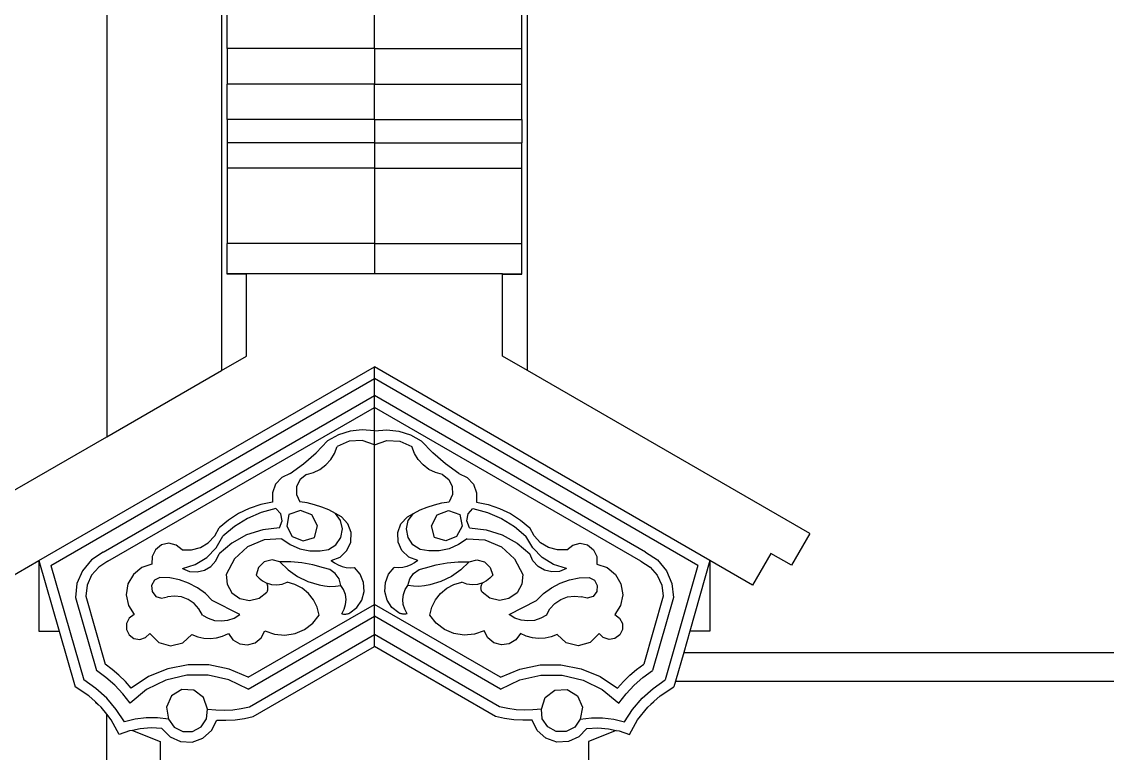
# Model space of a CAD drawing. Extents: x -24961 to 905641, y -154323 to 635957.
# Drawn here: x 427792 to 429212, y -128896 to -127940 of the extents above; entities that cross this region are included whole.
import ezdxf

# ---------------------------------------------------------------- set-up
doc = ezdxf.new("R2010")
doc.units = 0
doc.header["$LTSCALE"] = 1000
doc.header["$MEASUREMENT"] = 0
doc.layers.add('WALL', color=9, linetype='Continuous')
doc.layers.add('建筑_瓦', color=8, linetype='Continuous')

msp = doc.modelspace()

# ---------------------------------------------------------------- linework, layer by layer
for p, q in [((428253.6, -127975.1), (428253.6, -127901.8)), ((428053.6, -127920.5), (428053.6, -128395.7)), ((428061.2, -127975.1), (428061.2, -127920.5)), ((428446.1, -127975.1), (428446.1, -127920.5)), ((428453.6, -128395.7), (428453.6, -127920.5)), ((428253.6, -127975.1), (428061.2, -127975.1)), ((428061.2, -127975.1), (428061.2, -128021.4)), ((428253.6, -127975.1), (428446.1, -127975.1)), ((428253.6, -127975.1), (428253.6, -128021.4)), ((428446.1, -128021.4), (428446.1, -127975.1)), ((428253.6, -128021.4), (428061.2, -128021.4)), ((428061.2, -128067.6), (428061.2, -128021.4)), ((428253.6, -128021.4), (428446.1, -128021.4)), ((428253.6, -128067.6), (428253.6, -128021.4)), ((428446.1, -128067.6), (428446.1, -128021.4)), ((428061.2, -128067.6), (428061.2, -128098)), ((428253.6, -128067.6), (428061.2, -128067.6)), ((428253.6, -128067.6), (428253.6, -128098)), ((428253.6, -128067.6), (428446.1, -128067.6)), ((428446.1, -128067.6), (428446.1, -128098)), ((428253.6, -128098), (428061.2, -128098)), ((428061.2, -128098), (428061.2, -128131.1)), ((428253.6, -128098), (428253.6, -128131.1)), ((428253.6, -128098), (428446.1, -128098)), ((428446.1, -128131.1), (428446.1, -128098)), ((428253.6, -128131.1), (428061.2, -128131.1)), ((428061.2, -128131.1), (428061.2, -128229.9)), ((428253.6, -128131.1), (428253.6, -128229.9)), ((428253.6, -128131.1), (428446.1, -128131.1)), ((428446.1, -128229.9), (428446.1, -128131.1)), ((428253.6, -128229.9), (428061.2, -128229.9)), ((428061.2, -128269.4), (428061.2, -128229.9)), ((428253.6, -128229.9), (428253.6, -128269.4)), ((428253.6, -128229.9), (428446.1, -128229.9)), ((428446.1, -128269.4), (428446.1, -128229.9)), ((428061.2, -128269.7), (428061.2, -128269.4)), ((428086.1, -128269.4), (428061.2, -128269.4)), ((428086.1, -128269.7), (428061.2, -128269.7)), ((428061.2, -128270), (428061.2, -128269.7)), ((428086.1, -128270), (428061.2, -128270)), ((428253.6, -128269.4), (428086.1, -128269.4)), ((428086.1, -128269.7), (428086.1, -128269.4)), ((428086.1, -128270), (428086.1, -128269.7)), ((428086.1, -128377), (428086.1, -128270)), ((428421.1, -128269.4), (428253.6, -128269.4)), ((428421.1, -128269.4), (428446.1, -128269.4)), ((428421.1, -128269.7), (428421.1, -128269.4)), ((428421.1, -128269.7), (428446.1, -128269.7)), ((428421.1, -128270), (428421.1, -128269.7)), ((428421.1, -128270), (428446.1, -128270)), ((428421.1, -128377), (428421.1, -128270)), ((428446.1, -128269.7), (428446.1, -128269.4)), ((428446.1, -128270), (428446.1, -128269.7)), ((428053.6, -128395.7), (428086.1, -128377)), ((428453.6, -128395.7), (428421.1, -128377)), ((427814.9, -128644), (428253.6, -128390.8)), ((428253.6, -128406.1), (428253.6, -128390.8)), ((428692.3, -128644), (428253.6, -128390.8)), ((427830.6, -128650.4), (428253.6, -128406.1)), ((427903.6, -128482.3), (428053.6, -128395.7)), ((428676.6, -128650.4), (428253.6, -128406.1)), ((428253.6, -128428.5), (428253.6, -128406.1)), ((428822.8, -128608.9), (428453.6, -128395.7)), ((427899.1, -128633.2), (428253.6, -128428.5)), ((428608.1, -128633.2), (428253.6, -128428.5)), ((428253.6, -128443.9), (428253.6, -128428.5)), ((427905.2, -128645), (428253.6, -128443.9)), ((428602, -128645), (428253.6, -128443.9)), ((428253.6, -128474.7), (428253.6, -128443.9)), ((428221.7, -128475), (428206.4, -128479.9)), ((428237.6, -128473.3), (428221.7, -128475)), ((428253.6, -128474.7), (428237.6, -128473.3)), ((428253.6, -128474.7), (428269.6, -128473.3)), ((428253.6, -128492.7), (428253.6, -128474.7)), ((428269.6, -128473.3), (428285.5, -128475)), ((428285.5, -128475), (428300.8, -128479.9)), ((427684.4, -128608.9), (427903.6, -128482.3)), ((428177.3, -128503.3), (428192.4, -128487.6)), ((428206.4, -128479.9), (428192.4, -128487.6)), ((428220.4, -128488.2), (428204.8, -128495.2)), ((428237.4, -128487.3), (428220.4, -128488.2)), ((428253.6, -128492.7), (428237.4, -128487.3)), ((428253.6, -128492.7), (428269.8, -128487.3)), ((428253.6, -128701.4), (428253.6, -128492.7)), ((428269.8, -128487.3), (428286.8, -128488.2)), ((428286.8, -128488.2), (428302.4, -128495.2)), ((428300.8, -128479.9), (428314.9, -128487.6)), ((428330, -128503.3), (428314.9, -128487.6)), ((428160.9, -128517.5), (428177.3, -128503.3)), ((428196.4, -128512.2), (428201.4, -128504.1)), ((428201.4, -128504.1), (428204.8, -128495.2)), ((428305.8, -128504.1), (428302.4, -128495.2)), ((428310.8, -128512.2), (428305.8, -128504.1)), ((428346.3, -128517.5), (428330, -128503.3)), ((428143.3, -128530.4), (428160.9, -128517.5)), ((428182.4, -128524.9), (428190, -128519.2)), ((428190, -128519.2), (428196.4, -128512.2)), ((428317.2, -128519.2), (428310.8, -128512.2)), ((428324.8, -128524.9), (428317.2, -128519.2)), ((428363.9, -128530.4), (428346.3, -128517.5)), ((428143.3, -128530.4), (428132.5, -128535.5)), ((428164.7, -128531.7), (428156.5, -128538.1)), ((428164.7, -128531.7), (428173.8, -128529.1)), ((428173.8, -128529.1), (428182.4, -128524.9)), ((428333.4, -128529.1), (428324.8, -128524.9)), ((428342.5, -128531.7), (428333.4, -128529.1)), ((428342.5, -128531.7), (428350.7, -128538.1)), ((428363.9, -128530.4), (428374.7, -128535.5)), ((428124.3, -128544.4), (428120.1, -128555.6)), ((428132.5, -128535.5), (428124.3, -128544.4)), ((428151.9, -128547.4), (428151.7, -128557.7)), ((428156.5, -128538.1), (428151.9, -128547.4)), ((428350.7, -128538.1), (428355.3, -128547.4)), ((428355.3, -128547.4), (428355.5, -128557.7)), ((428374.7, -128535.5), (428382.9, -128544.4)), ((428382.9, -128544.4), (428387.1, -128555.6)), ((428120.1, -128555.6), (428120.3, -128567.6)), ((428151.7, -128557.7), (428156, -128567.2)), ((428355.5, -128557.7), (428351.2, -128567.2)), ((428387.1, -128555.6), (428386.9, -128567.6)), ((428090, -128576), (428075.9, -128582.8)), ((428104.9, -128570.9), (428090, -128576)), ((428120.3, -128567.6), (428104.9, -128570.9)), ((428124.8, -128575.9), (428105.7, -128581.2)), ((428131.2, -128583), (428124.8, -128575.9)), ((428165.8, -128568.8), (428156, -128567.2)), ((428175.4, -128571.1), (428165.8, -128568.8)), ((428184.8, -128574.2), (428175.4, -128571.1)), ((428193.9, -128577.9), (428184.8, -128574.2)), ((428313.3, -128577.9), (428322.5, -128574.2)), ((428322.5, -128574.2), (428331.9, -128571.1)), ((428331.9, -128571.1), (428341.5, -128568.8)), ((428341.5, -128568.8), (428351.2, -128567.2)), ((428376, -128583), (428382.4, -128575.9)), ((428382.4, -128575.9), (428401.5, -128581.2)), ((428386.9, -128567.6), (428402.3, -128570.9)), ((428402.3, -128570.9), (428417.2, -128576)), ((428417.2, -128576), (428431.3, -128582.8)), ((428062.7, -128591.3), (428050.6, -128601.3)), ((428075.9, -128582.8), (428062.7, -128591.3)), ((428087.6, -128589.1), (428070.7, -128599.6)), ((428105.7, -128581.2), (428087.6, -128589.1)), ((428132.9, -128592.4), (428131.2, -128583)), ((428141.8, -128584), (428138.9, -128599.1)), ((428156.8, -128578.6), (428141.8, -128584)), ((428171.7, -128584.4), (428156.8, -128578.6)), ((428179, -128598.6), (428171.7, -128584.4)), ((428202.7, -128582.4), (428193.9, -128577.9)), ((428210.5, -128587), (428202.7, -128582.4)), ((428209.4, -128591.6), (428202.7, -128582.4)), ((428211.8, -128602.8), (428209.4, -128591.6)), ((428218.9, -128596), (428210.5, -128587)), ((428288.3, -128596), (428296.7, -128587)), ((428295.4, -128602.8), (428297.9, -128591.6)), ((428296.7, -128587), (428304.5, -128582.4)), ((428297.9, -128591.6), (428304.5, -128582.4)), ((428304.5, -128582.4), (428313.3, -128577.9)), ((428328.2, -128598.6), (428335.6, -128584.4)), ((428335.6, -128584.4), (428350.4, -128578.6)), ((428350.4, -128578.6), (428365.4, -128584)), ((428365.4, -128584), (428368.3, -128599.1)), ((428374.4, -128592.4), (428376, -128583)), ((428401.5, -128581.2), (428419.6, -128589.1)), ((428419.6, -128589.1), (428436.5, -128599.6)), ((428431.3, -128582.8), (428444.5, -128591.3)), ((428444.5, -128591.3), (428456.7, -128601.3)), ((428044.8, -128612), (428050.6, -128601.3)), ((428070.7, -128599.6), (428055.5, -128612.3)), ((428107.5, -128603.8), (428086.5, -128610.5)), ((428129.4, -128601.4), (428107.5, -128603.8)), ((428129.4, -128601.4), (428132.9, -128592.4)), ((428138.9, -128599.1), (428146.2, -128612.6)), ((428175.1, -128614.1), (428179, -128598.6)), ((428209.7, -128614), (428211.8, -128602.8)), ((428223.2, -128607.6), (428218.9, -128596)), ((428284, -128607.6), (428288.3, -128596)), ((428297.6, -128614), (428295.4, -128602.8)), ((428332.2, -128614.1), (428328.2, -128598.6)), ((428368.3, -128599.1), (428361, -128612.6)), ((428377.8, -128601.4), (428374.4, -128592.4)), ((428377.8, -128601.4), (428399.7, -128603.8)), ((428399.7, -128603.8), (428420.7, -128610.5)), ((428436.5, -128599.6), (428451.7, -128612.3)), ((428462.4, -128612), (428456.7, -128601.3)), ((428036.4, -128620.8), (428044.8, -128612)), ((428046.6, -128627.4), (428055.5, -128612.3)), ((428086.5, -128610.5), (428067.2, -128621.2)), ((428109.2, -128617), (428087.7, -128626)), ((428132.5, -128615.8), (428109.2, -128617)), ((428132.5, -128615.8), (428143.6, -128623.3)), ((428146.2, -128612.6), (428160.4, -128618.5)), ((428160.4, -128618.5), (428175.1, -128614.1)), ((428203.3, -128623.5), (428209.7, -128614)), ((428217.6, -128631.1), (428222.8, -128619.9)), ((428222.8, -128619.9), (428223.2, -128607.6)), ((428284.5, -128619.9), (428284, -128607.6)), ((428289.6, -128631.1), (428284.5, -128619.9)), ((428303.9, -128623.5), (428297.6, -128614)), ((428346.9, -128618.5), (428332.2, -128614.1)), ((428361, -128612.6), (428346.9, -128618.5)), ((428374.7, -128615.8), (428363.6, -128623.3)), ((428374.7, -128615.8), (428398, -128617)), ((428398, -128617), (428419.5, -128626)), ((428420.7, -128610.5), (428440, -128621.2)), ((428460.6, -128627.4), (428451.7, -128612.3)), ((428470.8, -128620.8), (428462.4, -128612)), ((428822.8, -128608.9), (428798.9, -128650.3)), ((427899.1, -128633.2), (427883.7, -128643.2)), ((427967.2, -128629.9), (427962.8, -128638.8)), ((427975, -128623.7), (427967.2, -128629.9)), ((427984.7, -128621.6), (427975, -128623.7)), ((427994.3, -128623.8), (427984.7, -128621.6)), ((428002.1, -128630), (427994.3, -128623.8)), ((428002.1, -128630), (428014.2, -128630.2)), ((428014.2, -128630.2), (428026, -128627)), ((428026, -128627), (428036.4, -128620.8)), ((428034.3, -128640), (428046.6, -128627.4)), ((428067.2, -128621.2), (428050.5, -128635.5)), ((428087.7, -128626), (428070.5, -128641.7)), ((428143.6, -128623.3), (428155.9, -128628.6)), ((428155.9, -128628.6), (428169.1, -128631.4)), ((428169.1, -128631.4), (428182.5, -128631.6)), ((428182.5, -128631.6), (428193.7, -128629.7)), ((428193.7, -128629.7), (428203.3, -128623.5)), ((428208.6, -128639.6), (428217.6, -128631.1)), ((428298.6, -128639.6), (428289.6, -128631.1)), ((428313.5, -128629.7), (428303.9, -128623.5)), ((428324.7, -128631.6), (428313.5, -128629.7)), ((428338.2, -128631.4), (428324.7, -128631.6)), ((428351.3, -128628.6), (428338.2, -128631.4)), ((428363.6, -128623.3), (428351.3, -128628.6)), ((428419.5, -128626), (428436.7, -128641.7)), ((428440, -128621.2), (428456.7, -128635.5)), ((428472.9, -128640), (428460.6, -128627.4)), ((428481.2, -128627), (428470.8, -128620.8)), ((428493, -128630.2), (428481.2, -128627)), ((428505.1, -128630), (428493, -128630.2)), ((428505.1, -128630), (428512.9, -128623.8)), ((428512.9, -128623.8), (428522.6, -128621.6)), ((428522.6, -128621.6), (428532.3, -128623.7)), ((428532.3, -128623.7), (428540.1, -128629.9)), ((428540.1, -128629.9), (428544.4, -128638.8)), ((428608.1, -128633.2), (428623.5, -128643.2)), ((427759.1, -128676.3), (427814.9, -128644)), ((427814.9, -128644), (427814.9, -128736.5)), ((427814.9, -128644), (427841.4, -128736.5)), ((427883.7, -128643.2), (427871.9, -128657.4)), ((427905.2, -128645), (427893.1, -128652.7)), ((427962.7, -128648.7), (427949.3, -128653.4)), ((427962.8, -128638.8), (427962.7, -128648.7)), ((428019.3, -128649.2), (428034.3, -128640)), ((428039.7, -128651.7), (428046.3, -128644.4)), ((428046.3, -128644.4), (428050.5, -128635.5)), ((428070.5, -128641.7), (428059.6, -128662.3)), ((428109.6, -128645.8), (428102.1, -128653)), ((428119.7, -128643.1), (428109.6, -128645.8)), ((428129.8, -128645.7), (428119.7, -128643.1)), ((428129.8, -128645.7), (428140.6, -128656.3)), ((428144.3, -128645.8), (428129.8, -128645.7)), ((428158.7, -128647.1), (428144.3, -128645.8)), ((428173, -128649.7), (428158.7, -128647.1)), ((428197, -128643.9), (428208.6, -128639.6)), ((428197, -128643.9), (428201.4, -128647.2)), ((428201.4, -128647.2), (428206.2, -128649.9)), ((428310.2, -128643.9), (428298.6, -128639.6)), ((428305.8, -128647.2), (428301, -128649.9)), ((428310.2, -128643.9), (428305.8, -128647.2)), ((428334.2, -128649.7), (428348.5, -128647.1)), ((428348.5, -128647.1), (428362.9, -128645.8)), ((428362.9, -128645.8), (428377.4, -128645.7)), ((428377.4, -128645.7), (428366.6, -128656.3)), ((428377.4, -128645.7), (428387.5, -128643.1)), ((428387.5, -128643.1), (428397.6, -128645.8)), ((428397.6, -128645.8), (428405.1, -128653)), ((428436.7, -128641.7), (428447.6, -128662.3)), ((428460.9, -128644.4), (428456.7, -128635.5)), ((428467.5, -128651.7), (428460.9, -128644.4)), ((428487.9, -128649.2), (428472.9, -128640)), ((428544.4, -128638.8), (428544.5, -128648.7)), ((428544.5, -128648.7), (428557.9, -128653.4)), ((428602, -128645), (428614.1, -128652.7)), ((428623.5, -128643.2), (428635.3, -128657.4)), ((428692.3, -128644), (428665.8, -128736.5)), ((428748.1, -128676.3), (428692.3, -128644)), ((428692.3, -128644), (428692.3, -128736.5)), ((428772, -128634.8), (428748.1, -128676.3)), ((428798.9, -128650.3), (428772, -128634.8)), ((427830.6, -128650.4), (427873.5, -128800.2)), ((427871.9, -128657.4), (427864.7, -128674.3)), ((427893.1, -128652.7), (427883.8, -128663.4)), ((427938.4, -128662.4), (427931.3, -128674.7)), ((427949.3, -128653.4), (427938.4, -128662.4)), ((428002.6, -128654.7), (428019.3, -128649.2)), ((428002.6, -128654.7), (428011.8, -128658.2)), ((428011.8, -128658.2), (428021.6, -128658.9)), ((428021.6, -128658.9), (428031.2, -128656.7)), ((428031.2, -128656.7), (428039.7, -128651.7)), ((428059.6, -128662.3), (428060.9, -128675.1)), ((428102.1, -128653), (428099, -128663)), ((428099, -128663), (428102.8, -128667.1)), ((428140.6, -128656.3), (428153, -128665.1)), ((428187, -128653.5), (428173, -128649.7)), ((428195.3, -128656), (428187, -128653.5)), ((428202.4, -128661), (428195.3, -128656)), ((428207.4, -128668.1), (428202.4, -128661)), ((428206.2, -128649.9), (428211.3, -128651.8)), ((428211.3, -128651.8), (428216.7, -128653.1)), ((428216.7, -128653.1), (428222.2, -128653.5)), ((428222.2, -128653.5), (428227.6, -128653.2)), ((428235.1, -128662.1), (428227.6, -128653.2)), ((428239.4, -128672.9), (428235.1, -128662.1)), ((428267.9, -128672.9), (428272.1, -128662.1)), ((428272.1, -128662.1), (428279.6, -128653.2)), ((428285.1, -128653.5), (428279.6, -128653.2)), ((428290.5, -128653.1), (428285.1, -128653.5)), ((428295.9, -128651.8), (428290.5, -128653.1)), ((428301, -128649.9), (428295.9, -128651.8)), ((428299.8, -128668.1), (428304.8, -128661)), ((428304.8, -128661), (428311.9, -128656)), ((428311.9, -128656), (428320.2, -128653.5)), ((428320.2, -128653.5), (428334.2, -128649.7)), ((428366.6, -128656.3), (428354.3, -128665.1)), ((428408.2, -128663), (428404.4, -128667.1)), ((428405.1, -128653), (428408.2, -128663)), ((428447.6, -128662.3), (428446.4, -128675.1)), ((428476, -128656.7), (428467.5, -128651.7)), ((428485.6, -128658.9), (428476, -128656.7)), ((428495.4, -128658.2), (428485.6, -128658.9)), ((428504.6, -128654.7), (428487.9, -128649.2)), ((428504.6, -128654.7), (428495.4, -128658.2)), ((428557.9, -128653.4), (428568.8, -128662.4)), ((428568.8, -128662.4), (428575.9, -128674.7)), ((428614.1, -128652.7), (428623.4, -128663.4)), ((428676.6, -128650.4), (428633.8, -128800.2)), ((428635.3, -128657.4), (428642.5, -128674.3)), ((427864.7, -128674.3), (427862.8, -128692.6)), ((427878, -128676.4), (427876.1, -128690.5)), ((427883.8, -128663.4), (427878, -128676.4)), ((427931.3, -128674.7), (427929.1, -128688.7)), ((427966, -128669.8), (427962.2, -128676.8)), ((427962.2, -128676.8), (427962.9, -128684.6)), ((427973, -128666.1), (427966, -128669.8)), ((427985.9, -128666.7), (427973, -128666.1)), ((427998.5, -128669.2), (427985.9, -128666.7)), ((428010.7, -128673.5), (427998.5, -128669.2)), ((428022.1, -128679.6), (428010.7, -128673.5)), ((428060.9, -128675.1), (428067.3, -128686.2)), ((428102.8, -128667.1), (428107.2, -128670.6)), ((428107.2, -128670.6), (428112.1, -128673.2)), ((428112.6, -128673.8), (428112.1, -128673.2)), ((428112.1, -128673.2), (428118.9, -128675.2)), ((428113, -128674.5), (428112.6, -128673.8)), ((428113.3, -128675.1), (428113, -128674.5)), ((428113.6, -128675.8), (428113.3, -128675.1)), ((428113.8, -128676.6), (428113.6, -128675.8)), ((428114, -128677.3), (428113.8, -128676.6)), ((428118.9, -128675.2), (428125.9, -128675.7)), ((428125.9, -128675.7), (428132.8, -128674.8)), ((428132.8, -128674.8), (428139.4, -128672.3)), ((428149.7, -128675.2), (428139.4, -128672.3)), ((428159.1, -128680.2), (428149.7, -128675.2)), ((428153, -128665.1), (428166.6, -128671.6)), ((428166.6, -128671.6), (428181.2, -128675.8)), ((428181.2, -128675.8), (428188.3, -128677.3)), ((428202.7, -128677.6), (428209.8, -128676.5)), ((428209.8, -128676.5), (428207.4, -128668.1)), ((428213.3, -128682.1), (428209.8, -128676.5)), ((428240, -128684.5), (428239.4, -128672.9)), ((428267.2, -128684.5), (428267.9, -128672.9)), ((428293.9, -128682.1), (428297.4, -128676.5)), ((428297.4, -128676.5), (428299.8, -128668.1)), ((428304.6, -128677.6), (428297.4, -128676.5)), ((428326, -128675.8), (428319, -128677.3)), ((428340.6, -128671.6), (428326, -128675.8)), ((428354.3, -128665.1), (428340.6, -128671.6)), ((428348.1, -128680.2), (428357.5, -128675.2)), ((428357.5, -128675.2), (428367.8, -128672.3)), ((428374.4, -128674.8), (428367.8, -128672.3)), ((428381.3, -128675.7), (428374.4, -128674.8)), ((428388.3, -128675.2), (428381.3, -128675.7)), ((428395.1, -128673.2), (428388.3, -128675.2)), ((428393.2, -128677.3), (428393.4, -128676.6)), ((428393.4, -128676.6), (428393.6, -128675.8)), ((428393.6, -128675.8), (428393.9, -128675.1)), ((428393.9, -128675.1), (428394.3, -128674.5)), ((428394.3, -128674.5), (428394.6, -128673.8)), ((428394.6, -128673.8), (428395.1, -128673.2)), ((428400, -128670.6), (428395.1, -128673.2)), ((428404.4, -128667.1), (428400, -128670.6)), ((428446.4, -128675.1), (428440, -128686.2)), ((428485.1, -128679.6), (428496.5, -128673.5)), ((428496.5, -128673.5), (428508.7, -128669.2)), ((428508.7, -128669.2), (428521.3, -128666.7)), ((428521.3, -128666.7), (428534.2, -128666.1)), ((428534.2, -128666.1), (428541.2, -128669.8)), ((428541.2, -128669.8), (428545, -128676.8)), ((428545, -128676.8), (428544.3, -128684.6)), ((428575.9, -128674.7), (428578.2, -128688.7)), ((428623.4, -128663.4), (428629.3, -128676.4)), ((428629.3, -128676.4), (428631.1, -128690.5)), ((428642.5, -128674.3), (428644.4, -128692.6)), ((427876.1, -128690.5), (427901.5, -128779.5)), ((427929.1, -128688.7), (427931.9, -128702.7)), ((427962.9, -128684.6), (427967.8, -128690.9)), ((427967.8, -128690.9), (427975.3, -128693.4)), ((427975.3, -128693.4), (427982.9, -128691.4)), ((427992.2, -128690.5), (427982.9, -128691.4)), ((428001.4, -128691.7), (427992.2, -128690.5)), ((428032.5, -128687.2), (428022.1, -128679.6)), ((428041.6, -128696.4), (428032.5, -128687.2)), ((428067.3, -128686.2), (428077.7, -128693.7)), ((428102.8, -128693.2), (428112.9, -128685.4)), ((428112.9, -128685.4), (428113.3, -128684.7)), ((428113.3, -128684.7), (428113.6, -128684)), ((428113.6, -128684), (428113.8, -128683.3)), ((428113.8, -128683.3), (428114, -128682.6)), ((428114.2, -128678), (428114, -128677.3)), ((428114, -128682.6), (428114.2, -128681.8)), ((428114.3, -128678.8), (428114.2, -128678)), ((428114.2, -128681.8), (428114.3, -128681.1)), ((428114.3, -128679.6), (428114.3, -128678.8)), ((428114.3, -128680.3), (428114.3, -128679.6)), ((428114.3, -128681.1), (428114.3, -128680.3)), ((428167.3, -128687), (428159.1, -128680.2)), ((428173.9, -128695.4), (428167.3, -128687)), ((428188.3, -128677.3), (428195.4, -128677.8)), ((428195.4, -128677.8), (428202.7, -128677.6)), ((428215.6, -128688.3), (428213.3, -128682.1)), ((428216.5, -128694.9), (428215.6, -128688.3)), ((428237, -128695.7), (428240, -128684.5)), ((428270.2, -128695.7), (428267.2, -128684.5)), ((428290.8, -128694.9), (428291.7, -128688.3)), ((428291.7, -128688.3), (428293.9, -128682.1)), ((428311.8, -128677.8), (428304.6, -128677.6)), ((428319, -128677.3), (428311.8, -128677.8)), ((428333.3, -128695.4), (428339.9, -128687)), ((428339.9, -128687), (428348.1, -128680.2)), ((428392.9, -128679.6), (428393, -128678.8)), ((428392.9, -128680.3), (428392.9, -128679.6)), ((428393, -128681.1), (428392.9, -128680.3)), ((428393, -128678), (428393.2, -128677.3)), ((428393, -128678.8), (428393, -128678)), ((428393.1, -128681.8), (428393, -128681.1)), ((428393.2, -128682.6), (428393.1, -128681.8)), ((428393.4, -128683.3), (428393.2, -128682.6)), ((428393.7, -128684), (428393.4, -128683.3)), ((428393.9, -128684.7), (428393.7, -128684)), ((428394.3, -128685.4), (428393.9, -128684.7)), ((428404.4, -128693.2), (428394.3, -128685.4)), ((428440, -128686.2), (428429.5, -128693.7)), ((428465.6, -128696.4), (428474.7, -128687.2)), ((428474.7, -128687.2), (428485.1, -128679.6)), ((428505.8, -128691.7), (428515, -128690.5)), ((428515, -128690.5), (428524.3, -128691.4)), ((428531.9, -128693.4), (428524.3, -128691.4)), ((428539.5, -128690.9), (428531.9, -128693.4)), ((428544.3, -128684.6), (428539.5, -128690.9)), ((428578.2, -128688.7), (428575.4, -128702.7)), ((428631.1, -128690.5), (428605.7, -128779.5)), ((427862.8, -128692.6), (427890.1, -128787.8)), ((427931.9, -128702.7), (427939.4, -128714.7)), ((428010.1, -128695), (428001.4, -128691.7)), ((428017.8, -128700.3), (428010.1, -128695)), ((428024.1, -128707.1), (428017.8, -128700.3)), ((428077.4, -128714.8), (428041.6, -128696.4)), ((428077.7, -128693.7), (428090.3, -128696.2)), ((428088.6, -128796.6), (428253.6, -128701.4)), ((428090.3, -128696.2), (428102.8, -128693.2)), ((428178.6, -128705), (428173.9, -128695.4)), ((428181.2, -128715.3), (428178.6, -128705)), ((428214, -128707.8), (428215.9, -128701.4)), ((428215.9, -128701.4), (428216.5, -128694.9)), ((428221.6, -128712.6), (428230.7, -128705.4)), ((428230.7, -128705.4), (428237, -128695.7)), ((428418.6, -128796.6), (428253.6, -128701.4)), ((428253.6, -128716.8), (428253.6, -128701.4)), ((428276.5, -128705.4), (428270.2, -128695.7)), ((428285.6, -128712.6), (428276.5, -128705.4)), ((428291.3, -128701.4), (428290.8, -128694.9)), ((428293.2, -128707.8), (428291.3, -128701.4)), ((428326, -128715.3), (428328.6, -128705)), ((428328.6, -128705), (428333.3, -128695.4)), ((428416.9, -128696.2), (428404.4, -128693.2)), ((428429.5, -128693.7), (428416.9, -128696.2)), ((428429.8, -128714.8), (428465.6, -128696.4)), ((428483.1, -128707.1), (428489.4, -128700.3)), ((428489.4, -128700.3), (428497.1, -128695)), ((428497.1, -128695), (428505.8, -128691.7)), ((428575.4, -128702.7), (428567.9, -128714.7)), ((428644.4, -128692.6), (428617.2, -128787.8)), ((427933, -128719.3), (427929.4, -128726.3)), ((427939.4, -128714.7), (427933, -128719.3)), ((428028.7, -128715.3), (428024.1, -128707.1)), ((428028.7, -128715.3), (428036.2, -128719.6)), ((428036.2, -128719.6), (428044.5, -128722.3)), ((428061.8, -128722.1), (428070, -128719.3)), ((428070, -128719.3), (428077.4, -128714.8)), ((428088.6, -128812), (428253.6, -128716.8)), ((428172.9, -128725.9), (428181.2, -128715.3)), ((428210.8, -128713.6), (428214, -128707.8)), ((428210.8, -128713.6), (428211.9, -128713.8)), ((428211.9, -128713.8), (428213, -128714)), ((428213, -128714), (428214.1, -128714.1)), ((428214.1, -128714.1), (428215.2, -128714.1)), ((428215.2, -128714.1), (428216.3, -128714)), ((428216.3, -128714), (428217.4, -128713.9)), ((428217.4, -128713.9), (428218.5, -128713.7)), ((428218.5, -128713.7), (428219.5, -128713.4)), ((428219.5, -128713.4), (428220.6, -128713.1)), ((428220.6, -128713.1), (428221.6, -128712.6)), ((428418.6, -128812), (428253.6, -128716.8)), ((428253.6, -128740.9), (428253.6, -128716.8)), ((428286.6, -128713.1), (428285.6, -128712.6)), ((428287.7, -128713.4), (428286.6, -128713.1)), ((428288.7, -128713.7), (428287.7, -128713.4)), ((428289.8, -128713.9), (428288.7, -128713.7)), ((428290.9, -128714), (428289.8, -128713.9)), ((428292, -128714.1), (428290.9, -128714)), ((428293.1, -128714.1), (428292, -128714.1)), ((428294.2, -128714), (428293.1, -128714.1)), ((428296.4, -128713.6), (428293.2, -128707.8)), ((428295.3, -128713.8), (428294.2, -128714)), ((428296.4, -128713.6), (428295.3, -128713.8)), ((428334.3, -128725.9), (428326, -128715.3)), ((428437.2, -128719.3), (428429.8, -128714.8)), ((428445.5, -128722.1), (428437.2, -128719.3)), ((428471, -128719.6), (428462.7, -128722.3)), ((428478.5, -128715.3), (428471, -128719.6)), ((428478.5, -128715.3), (428483.1, -128707.1)), ((428567.9, -128714.7), (428574.2, -128719.3)), ((428574.2, -128719.3), (428577.8, -128726.3)), ((427929.4, -128726.3), (427929.3, -128734.1)), ((428044.5, -128722.3), (428053.1, -128723.1)), ((428053.1, -128723.1), (428061.8, -128722.1)), ((428162.2, -128734.2), (428172.9, -128725.9)), ((428345, -128734.2), (428334.3, -128725.9)), ((428454.1, -128723.1), (428445.5, -128722.1)), ((428462.7, -128722.3), (428454.1, -128723.1)), ((428577.8, -128726.3), (428577.9, -128734.1)), ((427814.9, -128736.5), (427841.4, -128736.5)), ((427841.4, -128736.5), (427862.2, -128809)), ((427929.3, -128734.1), (427932.8, -128741.2)), ((427932.8, -128741.2), (427939.2, -128745.9)), ((427939.2, -128745.9), (427946.9, -128747.2)), ((427946.9, -128747.2), (427954.4, -128744.8)), ((427954.4, -128744.8), (427960, -128739.4)), ((427960, -128739.4), (427971.5, -128751)), ((428003, -128751.8), (428014.9, -128740.6)), ((428014.9, -128740.6), (428022.6, -128743.7)), ((428022.6, -128743.7), (428030.7, -128745.5)), ((428030.7, -128745.5), (428038.9, -128746)), ((428038.9, -128746), (428047.1, -128745.1)), ((428047.1, -128745.1), (428055.1, -128742.9)), ((428055.1, -128742.9), (428062.6, -128739.4)), ((428062.6, -128739.4), (428068.6, -128747.7)), ((428068.6, -128747.7), (428077.4, -128753)), ((428090.2, -128835.3), (428253.6, -128740.9)), ((428097.5, -128751.6), (428105.5, -128745.1)), ((428105.5, -128745.1), (428110.3, -128736)), ((428110.3, -128736), (428123, -128740.5)), ((428123, -128740.5), (428136.5, -128741.7)), ((428136.5, -128741.7), (428149.8, -128739.5)), ((428149.8, -128739.5), (428162.2, -128734.2)), ((428253.6, -128756.3), (428253.6, -128740.9)), ((428417, -128835.3), (428253.6, -128740.9)), ((428357.4, -128739.5), (428345, -128734.2)), ((428370.7, -128741.7), (428357.4, -128739.5)), ((428384.2, -128740.5), (428370.7, -128741.7)), ((428396.9, -128736), (428384.2, -128740.5)), ((428401.7, -128745.1), (428396.9, -128736)), ((428409.7, -128751.6), (428401.7, -128745.1)), ((428438.6, -128747.7), (428429.8, -128753)), ((428444.6, -128739.4), (428438.6, -128747.7)), ((428452.1, -128742.9), (428444.6, -128739.4)), ((428460.1, -128745.1), (428452.1, -128742.9)), ((428468.3, -128746), (428460.1, -128745.1)), ((428476.6, -128745.5), (428468.3, -128746)), ((428484.6, -128743.7), (428476.6, -128745.5)), ((428492.3, -128740.6), (428484.6, -128743.7)), ((428504.2, -128751.8), (428492.3, -128740.6)), ((428547.2, -128739.4), (428535.8, -128751)), ((428552.8, -128744.8), (428547.2, -128739.4)), ((428560.3, -128747.2), (428552.8, -128744.8)), ((428568.1, -128745.9), (428560.3, -128747.2)), ((428574.4, -128741.2), (428568.1, -128745.9)), ((428577.9, -128734.1), (428574.4, -128741.2)), ((428665.8, -128736.5), (428657.9, -128764.3)), ((428692.3, -128736.5), (428665.8, -128736.5)), ((427971.5, -128751), (427987.1, -128755.6)), ((427987.1, -128755.6), (428003, -128751.8)), ((428077.4, -128753), (428087.6, -128754.4)), ((428087.6, -128754.4), (428097.5, -128751.6)), ((428095.2, -128847.7), (428253.6, -128756.3)), ((428412, -128847.7), (428253.6, -128756.3)), ((428419.6, -128754.4), (428409.7, -128751.6)), ((428429.8, -128753), (428419.6, -128754.4)), ((428520.1, -128755.6), (428504.2, -128751.8)), ((428535.8, -128751), (428520.1, -128755.6)), ((428657.9, -128764.3), (428647.1, -128801.9)), ((428657.9, -128764.3), (437853.6, -128764.3)), ((427902.5, -128796.9), (427890.1, -128787.8)), ((427910.8, -128786.5), (427901.5, -128779.5)), ((427919.6, -128794.1), (427910.8, -128786.5)), ((427983.4, -128785.5), (427958.3, -128795.8)), ((428010, -128780.4), (427983.4, -128785.5)), ((428037.1, -128780.5), (428010, -128780.4)), ((428063.7, -128786), (428037.1, -128780.5)), ((428088.6, -128796.6), (428063.7, -128786)), ((428418.6, -128796.6), (428443.5, -128786)), ((428443.5, -128786), (428470.1, -128780.5)), ((428470.1, -128780.5), (428497.2, -128780.4)), ((428497.2, -128780.4), (428523.8, -128785.5)), ((428523.8, -128785.5), (428548.9, -128795.8)), ((428587.6, -128794.1), (428596.4, -128786.5)), ((428596.4, -128786.5), (428605.7, -128779.5)), ((428604.7, -128796.9), (428617.2, -128787.8)), ((427889.3, -128811.1), (427873.5, -128800.2)), ((427914, -128807.1), (427902.5, -128796.9)), ((427927.9, -128802.2), (427919.6, -128794.1)), ((427935.7, -128810.8), (427927.9, -128802.2)), ((427958.3, -128795.8), (427935.7, -128810.8)), ((427980.8, -128800.4), (427955.7, -128812.7)), ((428008.1, -128794), (427980.8, -128800.4)), ((428036.1, -128793.8), (428008.1, -128794)), ((428063.4, -128799.9), (428036.1, -128793.8)), ((428088.6, -128812), (428063.4, -128799.9)), ((428418.6, -128812), (428443.9, -128799.9)), ((428443.9, -128799.9), (428471.2, -128793.8)), ((428471.2, -128793.8), (428499.2, -128794)), ((428499.2, -128794), (428526.4, -128800.4)), ((428526.4, -128800.4), (428551.5, -128812.7)), ((428548.9, -128795.8), (428571.5, -128810.8)), ((428571.5, -128810.8), (428579.3, -128802.2)), ((428579.3, -128802.2), (428587.6, -128794.1)), ((428593.2, -128807.1), (428604.7, -128796.9)), ((428617.9, -128811.1), (428633.8, -128800.2)), ((428647.1, -128801.9), (428645.1, -128809)), ((428647.1, -128801.9), (437853.6, -128801.9)), ((427880.2, -128820.9), (427862.2, -128809)), ((427903.6, -128824.1), (427889.3, -128811.1)), ((427924.5, -128818.3), (427914, -128807.1)), ((427934, -128830.4), (427924.5, -128818.3)), ((427955.7, -128812.7), (427934, -128830.4)), ((428001.7, -128812.7), (427988.1, -128821)), ((428017.6, -128813.4), (428001.7, -128812.7)), ((428030.3, -128823.1), (428017.6, -128813.4)), ((428476.9, -128823.1), (428489.6, -128813.4)), ((428489.6, -128813.4), (428505.5, -128812.7)), ((428505.5, -128812.7), (428519.1, -128821)), ((428551.5, -128812.7), (428573.2, -128830.4)), ((428573.2, -128830.4), (428582.7, -128818.3)), ((428582.7, -128818.3), (428593.2, -128807.1)), ((428603.6, -128824.1), (428617.9, -128811.1)), ((428627, -128820.9), (428645.1, -128809)), ((427888.5, -128828.5), (427880.2, -128820.9)), ((427888.5, -128828.5), (427888.8, -128829)), ((427892.4, -128832.1), (427888.5, -128828.5)), ((427888.8, -128829), (427892.4, -128832.1)), ((427896.1, -128835.5), (427892.4, -128832.1)), ((427916.1, -128838.8), (427903.6, -128824.1)), ((427988.1, -128821), (427981.6, -128835.6)), ((428035.3, -128838.2), (428030.3, -128823.1)), ((428471.9, -128838.2), (428476.9, -128823.1)), ((428519.1, -128821), (428525.6, -128835.6)), ((428591.1, -128838.8), (428603.6, -128824.1)), ((428611.1, -128835.5), (428614.8, -128832.1)), ((428614.8, -128832.1), (428618.7, -128828.5)), ((428618.4, -128829), (428614.8, -128832.1)), ((428618.7, -128828.5), (428618.4, -128829)), ((428618.7, -128828.5), (428627, -128820.9)), ((427903.6, -128845), (427896.1, -128835.5)), ((427909.5, -128852.4), (427903.6, -128845)), ((427926.6, -128854.9), (427916.1, -128838.8)), ((427981.6, -128835.6), (427984.5, -128851.2)), ((428034.1, -128850.9), (428035.3, -128838.2)), ((428035.3, -128838.2), (428046.3, -128839.3)), ((428046.3, -128839.3), (428057.4, -128839.6)), ((428057.4, -128839.6), (428068.4, -128839)), ((428068.4, -128839), (428079.4, -128837.6)), ((428079.4, -128837.6), (428090.2, -128835.3)), ((428427.9, -128837.6), (428417, -128835.3)), ((428438.8, -128839), (428427.9, -128837.6)), ((428449.8, -128839.6), (428438.8, -128839)), ((428460.9, -128839.3), (428449.8, -128839.6)), ((428471.9, -128838.2), (428460.9, -128839.3)), ((428473.1, -128850.9), (428471.9, -128838.2)), ((428525.6, -128835.6), (428522.7, -128851.2)), ((428580.6, -128854.9), (428591.1, -128838.8)), ((428597.7, -128852.4), (428611.1, -128835.5)), ((427920, -128871.3), (427909.5, -128852.4)), ((427940.8, -128851.6), (427926.6, -128854.9)), ((427955.3, -128849.8), (427940.8, -128851.6)), ((427970, -128849.7), (427955.3, -128849.8)), ((427984.5, -128851.2), (427970, -128849.7)), ((427984.5, -128851.2), (427991.7, -128861.8)), ((428015.8, -128867.6), (428027, -128861.5)), ((428027, -128861.5), (428034.1, -128850.9)), ((428040.7, -128866.2), (428047.5, -128852.7)), ((428047.5, -128852.7), (428059.5, -128852.8)), ((428059.5, -128852.8), (428071.6, -128852.1)), ((428071.6, -128852.1), (428083.5, -128850.4)), ((428083.5, -128850.4), (428095.2, -128847.7)), ((428423.7, -128850.4), (428412, -128847.7)), ((428435.7, -128852.1), (428423.7, -128850.4)), ((428447.7, -128852.8), (428435.7, -128852.1)), ((428459.7, -128852.7), (428447.7, -128852.8)), ((428466.5, -128866.2), (428459.7, -128852.7)), ((428480.2, -128861.5), (428473.1, -128850.9)), ((428491.4, -128867.6), (428480.2, -128861.5)), ((428522.7, -128851.2), (428515.5, -128861.8)), ((428522.7, -128851.2), (428537.3, -128849.7)), ((428537.3, -128849.7), (428551.9, -128849.8)), ((428551.9, -128849.8), (428566.4, -128851.6)), ((428566.4, -128851.6), (428580.6, -128854.9)), ((428587.2, -128871.3), (428597.7, -128852.4)), ((427933.5, -128866.8), (427920, -128871.3)), ((427937.4, -128866), (427933.5, -128866.8)), ((427947.4, -128864), (427937.4, -128866)), ((427937.4, -128866), (427973.6, -128880.7)), ((427961.6, -128862.9), (427947.4, -128864)), ((427975.8, -128863.5), (427961.6, -128862.9)), ((427975.8, -128863.5), (427986.3, -128874.4)), ((427986.3, -128874.4), (428000, -128880.7)), ((427991.7, -128861.8), (428003, -128867.7)), ((428003, -128867.7), (428015.8, -128867.6)), ((428029.4, -128876.3), (428040.7, -128866.2)), ((428477.8, -128876.3), (428466.5, -128866.2)), ((428504.2, -128867.7), (428491.4, -128867.6)), ((428515.5, -128861.8), (428504.2, -128867.7)), ((428521, -128874.4), (428507.2, -128880.7)), ((428531.4, -128863.5), (428521, -128874.4)), ((428531.4, -128863.5), (428545.6, -128862.9)), ((428569.8, -128866), (428533.6, -128880.7)), ((428545.6, -128862.9), (428559.8, -128864)), ((428559.8, -128864), (428569.8, -128866)), ((428569.8, -128866), (428573.7, -128866.8)), ((428573.7, -128866.8), (428587.2, -128871.3)), ((427973.6, -128880.7), (427973.6, -128920.5)), ((428000, -128880.7), (428015.1, -128881.3)), ((428015.1, -128881.3), (428029.4, -128876.3)), ((428492.1, -128881.3), (428477.8, -128876.3)), ((428507.2, -128880.7), (428492.1, -128881.3)), ((428533.6, -128880.7), (428533.6, -128910.6))]:
    msp.add_line(p, q)
at = {"layer": 'WALL'}
for p, q in [((428453.6, -128395.7), (428453.6, -127920.5)), ((428822.8, -128608.9), (428453.6, -128395.7)), ((428822.8, -128608.9), (428798.9, -128650.3)), ((428692.3, -128644), (428692.3, -128736.5)), ((428748.1, -128676.3), (428692.3, -128644)), ((428772, -128634.8), (428748.1, -128676.3)), ((428798.9, -128650.3), (428772, -128634.8)), ((428665.8, -128736.5), (428657.9, -128764.3)), ((428692.3, -128736.5), (428665.8, -128736.5)), ((428657.9, -128764.3), (437853.6, -128764.3))]:
    msp.add_line(p, q, dxfattribs=at)
at = {"layer": '建筑_瓦'}
for p, q in [((427903.6, -127445), (427903.6, -128482.3)), ((427903.6, -130320.5), (427903.6, -128845))]:
    msp.add_line(p, q, dxfattribs=at)

doc.saveas('drawing.dxf')
